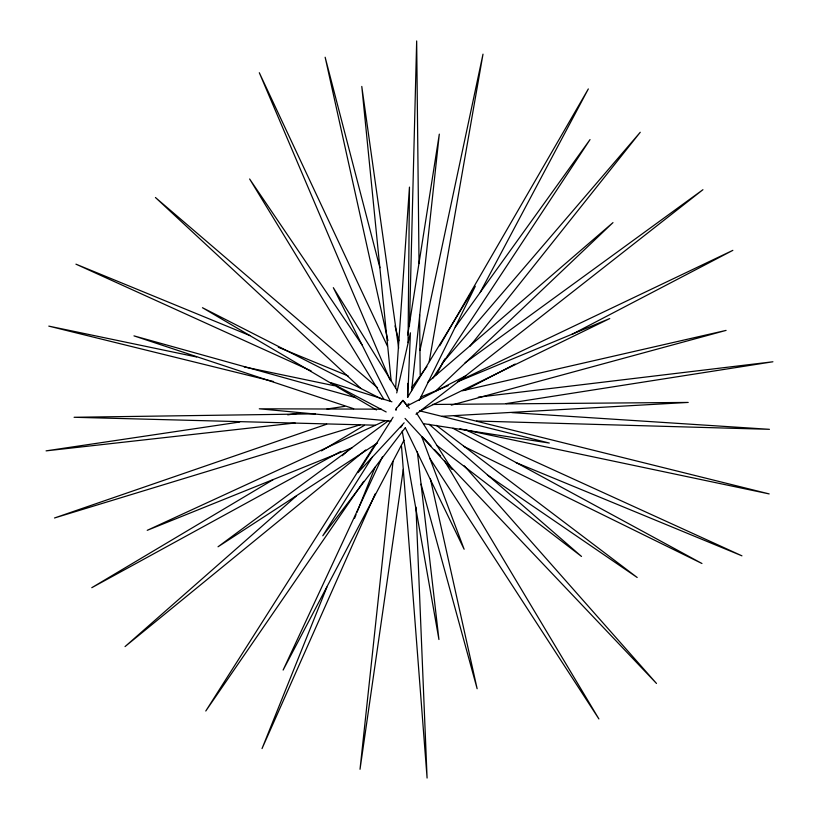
<?xml version="1.0" encoding="UTF-8"?>
<svg xmlns="http://www.w3.org/2000/svg" width="819" height="819" viewBox="0 0 819 819"><rect width="100%" height="100%" fill="white"/><g stroke="black" fill="none" stroke-linecap="round" stroke-linejoin="round"><path stroke-width="1.23" d="M407.575 397.42L407.708 383.394M408.067 342.608L409.459 187.101L395.587 388.441M409.439 326.054L416.666 40.95L419.031 263.575M407.749 397.092L410.411 332.821L396.724 392.925M393.038 461.455L360.022 769.276L403.286 469.4M411.558 390.755L439.312 134.132L407.698 335.002M429.217 361.619L483.005 54.146L419.952 350.501M396.324 408.149L395.925 410.227L396.519 408.292L402.928 400.378L409.326 408.292M326.904 587.121L262.029 748.586L375.215 493.796M354.576 518.263L356.009 514.701M356.961 512.325L375.092 467.209M382.381 456.92L283.118 670.065L403.982 440.284M419.226 400.389L475.296 286.251L407.821 397.01M436.394 374.785L444.799 358.968M480.231 292.301L588.329 88.933L439.742 345.761M372.195 457.217L322.778 535.8L405.323 427.651M375.204 444.287L205.784 711.015L363.687 481.357M393.089 417.24L357.975 472.624L404.166 422.809M432.627 378.46L590.028 139.588L455.231 327.139M400.624 427.631L402.068 425.532M412.039 387.233L426.934 366.513M398.73 405.733L402.928 400.378L407.125 405.733M469.748 346.457L640.253 132.268L442.209 363.257M436.025 390.704L612.981 222.614L427.948 382.084M296.109 496.242L125.031 646.59L365.704 449.969M342.25 455.702L349.938 448.945M408.62 404.668L409.254 404.156M459.295 380.784L702.937 189.691L465.11 362.786M415.97 414.24L465.919 375.737L406.603 406.183M388.145 420.956L218.028 546.785L377.528 442.966M273.126 479.688L91.779 587.694L340.745 451.443M321.488 450.88L364.353 425.348M465.243 390.12L515.141 364.056M571.836 334.449L732.851 250.348L459.357 380.743M419.553 411.261L609.766 318.54L457.596 381.756M385.155 420.751L147.225 530.333L352.436 447.604M421.027 396.949L448.157 385.677M326.689 424.211L54.494 517.987L360.34 424.774M451.279 405.149L726.084 330.395L462.387 390.765M506.203 403.583L772.921 361.773L478.327 397.154M239.67 422.02L46.079 450.87L295.096 422.983M287.756 414.854L300.399 412.971M326.976 409.009L344.686 406.367M441.984 416.308L688.206 402.426L432.432 404.463M315.438 413.841L74.089 417.281L375.133 425.194M381.357 409.162L259.275 408.804L390.929 421.14M476.607 421.027L769.44 429.32L511.742 412.612M423.618 423.669L549.303 443.048L419.737 410.851M196.591 356.971L48.802 326.116L273.546 381.531M244.195 366.902L334.377 385.729M459.92 428.798L769.174 493.918L453.921 415.602M355.528 397.614L133.968 335.872L353.685 408.722M391.943 401.812L330.559 382.606L386.189 411.977M249.887 335.585L75.932 264.158L311.087 370.874M278.296 347.246L348.116 375.911M408.302 404.156L409.285 404.555M516.072 462.633L741.942 555.835L465.09 429.606M463.585 446.294L701.955 563.503L453.02 428.306M381.879 399.181L202.447 307.709L376.453 409.961M407.995 404.197L408.568 404.494M487.418 475.051L637.192 577.487L436.353 425.358M436.916 445.454L581.51 556.449L429.054 424.201M377.539 387.756L155.426 197.502L361.056 388.615M422.154 436.599L430.958 445.884M434.49 449.59L440.653 456.091M447.696 463.513L656.48 683.445L464.301 465.847M405.047 418.396L452.027 469.441L416.523 413.001M362.182 345.045L249.621 178.982L384.05 399.58M429.688 458.159L598.894 718.939L444.656 461.128M397.041 390.294L333.323 287.664L390.346 401.3M405.385 427.917L464.127 549.242L421.98 437.397M387.448 346.161L259.306 72.727L389.998 379.883M421.068 484.162L477.139 688.738L430.425 479.013M379.883 267.7L325.143 57.228L387.909 340.561M395.014 325.89L398.873 340.755M402.221 431.132L438.933 639.516L417.332 451.719M398.658 348.208L361.783 86.435L391.165 381.009M401.515 446.355L427.088 778.05L415.97 507.145M419.574 314.752L420.208 374.887"/></g></svg>
